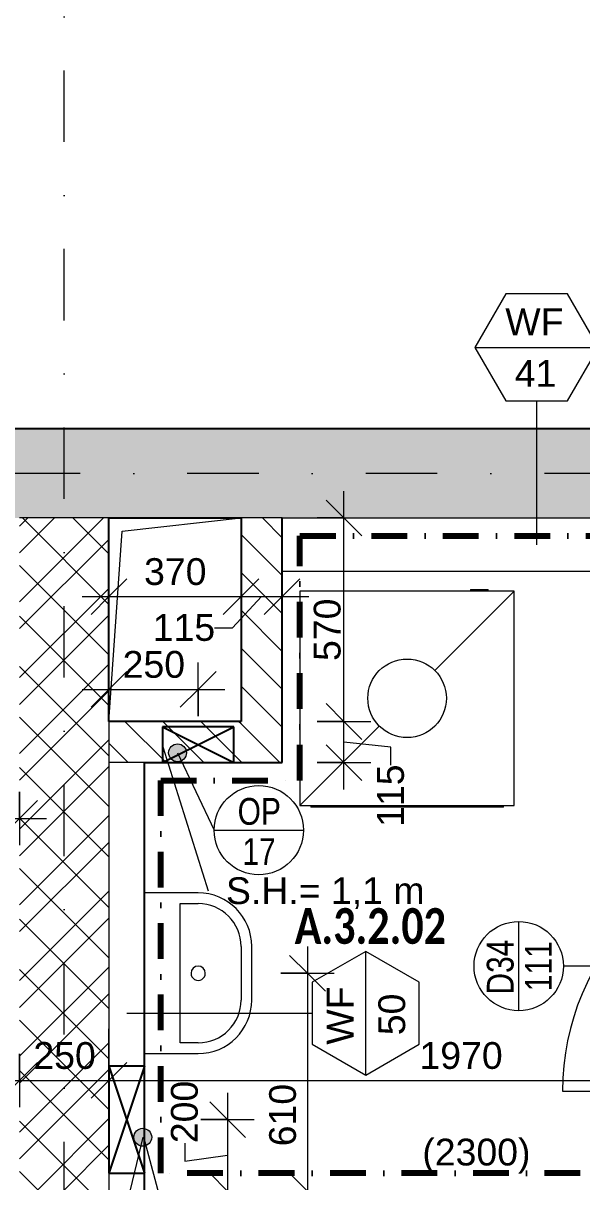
# Model space of a CAD drawing. Header units: millimetres. Extents: x -2204 to 40828, y -3577 to 13817.
# Drawn here: x 7985 to 9549, y 4866 to 8111 of the extents above; entities that cross this region are included whole.
import ezdxf

# ---------------------------------------------------------------- set-up
doc = ezdxf.new("R2010")
doc.units = ezdxf.units.MM
for name, pattern in [('HA_DashDot_10mm-S3mm', [500, 200, -150, 0, -150]), ('HA_DashDot_2_2mm-S0_6mm', [110, 50, -30, 0, -30]), ('HA_DashDot_4mm-S1mm', [200, 100, -50, 0, -50])]:
    doc.linetypes.add(name, pattern=pattern)
for name, color, linetype, lineweight in [('A-____-____-DIMS', 9, 'Continuous', 5), ('A-____-____-DIMS-50', 9, 'Continuous', 5), ('A-AREA-____-IDEN', 9, 'Continuous', 9), ('A-DETL-____-OTLN', 9, 'Continuous', 25), ('A-DETL-GENF-OTLN', 9, 'Continuous', 9), ('A-DOOR-____-IDEN', 9, 'Continuous', 9), ('A-DOOR-____-MCUT', 9, 'HA_DashDot_2_2mm-S0_6mm', 9), ('A-DOOR-____-OTLN', 9, 'Continuous', 9), ('A-DOOR-FRAM-MCUT', 9, 'Continuous', 9), ('A-GENM-____-IDEN', 9, 'Continuous', 9), ('A-GENM-____-OTLN', 9, 'Continuous', 9), ('A-WALL-____-IDEN', 9, 'Continuous', 9), ('A-WALL-____-MCUT', 9, 'Continuous', 9), ('A-WALL-____-PATT', 9, 'Continuous', 25), ('E-ELEC-FIXT-OTLN', 9, 'Continuous', 9), ('G-____-____-TEXT', 9, 'Continuous', 5), ('I-WALL-____-MCUT', 9, 'Continuous', 25), ('I-WALL-____-OTLN', 9, 'Continuous', 9), ('P-SANR-FIXT-OTLN', 9, 'Continuous', 9), ('S-GRID-____-OTLN', 9, 'Continuous', 5)]:
    doc.layers.add(name, color=color, linetype=linetype, lineweight=lineweight)
doc.styles.add('Arial_1', font='arial.ttf', dxfattribs={"height": 75})
doc.styles.add('Arial_2', font='arial.ttf', dxfattribs={"width": 0.8, "height": 75})
doc.styles.add('Calibri_B', font='calibrib.ttf', dxfattribs={"width": 0.8, "height": 100})
doc.dimstyles.new('Inner_Dimensions', dxfattribs={"dimscale": 304.8, "dimtxt": 76.519455, "dimasz": 0.328084, "dimexe": 0.246063, "dimexo": 0.0625, "dimgap": 0.032808, "dimtad": 1, "dimdec": 0, "dimzin": 0, "dimdsep": 46, "dimtxsty": 'Arial_1', "dimblk1": 'OBLIQUE', "dimblk2": 'OBLIQUE', "dimsah": 1, "dimcen": 0.09, "dimdle": 0.246063, "dimazin": 0, "dimtfac": 1, "dimtdec": 4, "dimtix": 1, "dimtmove": 2, "dimatfit": 3, "dimfxl": 0.246063, "dimfxlon": 1, "dimtvp": 1, "dimtolj": 1, "dimtzin": 0, "dimlwd": 9, "dimlwe": 9, "dimarcsym": 2})
doc.dimstyles.new('Inner_Dimensions_1', dxfattribs={"dimscale": 304.8, "dimtxt": 76.519455, "dimasz": 0.328084, "dimexe": 0.246063, "dimexo": 0.0625, "dimgap": 0.032808, "dimtad": 1, "dimdec": 0, "dimzin": 0, "dimdsep": 46, "dimtxsty": 'Arial_1', "dimblk1": 'OBLIQUE', "dimblk2": 'OBLIQUE', "dimsah": 1, "dimcen": 0.09, "dimdle": 0.246063, "dimazin": 0, "dimtfac": 1, "dimtdec": 4, "dimtix": 1, "dimtmove": 0, "dimatfit": 3, "dimfxl": 0.246063, "dimfxlon": 1, "dimtvp": 1, "dimtolj": 1, "dimtzin": 0, "dimlwd": 9, "dimlwe": 9, "dimarcsym": 2})
doc.dimstyles.new('Inner_Dimensions_2', dxfattribs={"dimscale": 304.8, "dimtxt": 76.519455, "dimasz": 0.328084, "dimexe": 0.246063, "dimexo": 0.0625, "dimgap": 0.032808, "dimtad": 1, "dimdec": 0, "dimzin": 0, "dimdsep": 46, "dimtxsty": 'Arial_1', "dimblk1": 'OBLIQUE', "dimblk2": 'OBLIQUE', "dimsah": 1, "dimcen": 0.09, "dimdle": 0.246063, "dimazin": 0, "dimtfac": 1, "dimtdec": 4, "dimtix": 1, "dimtmove": 1, "dimatfit": 3, "dimfxl": 0.246063, "dimfxlon": 1, "dimtvp": 1, "dimtolj": 1, "dimtzin": 0, "dimlwd": 9, "dimlwe": 9, "dimarcsym": 2})
pattern_1 = [(135, (0, 0), (-53.033, -53.033), [])]

# ---------------------------------------------------------------- blocks, each defined once
blk = doc.blocks.new('HA_DR_Single_Swing_Solid - In_BJ_700x2100-2215785-DSP_3NP-A')
at = {"layer": 'A-DOOR-____-MCUT'}
for p, q in [((-350, 57.5), (350, 57.5)), ((-350, -57.5), (350, -57.5))]:
    blk.add_line(p, q, dxfattribs=at)
at = {"layer": 'A-DOOR-____-OTLN', "lineweight": 5}
blk.add_line((350, -757.5), (350, -57.5), dxfattribs=at)
blk.add_arc((350, -57.5), 700, 180, 270, dxfattribs=at)
at = {"layer": 'A-DOOR-FRAM-MCUT'}
for p, q in [((-350, 57.5), (-400, 57.5)), ((-350, -57.5), (-350, 57.5)), ((400, 57.5), (350, 57.5)), ((350, 57.5), (350, -57.5)), ((-400, -57.5), (-350, -57.5)), ((350, -57.5), (400, -57.5))]:
    blk.add_line(p, q, dxfattribs=at)
blk = doc.blocks.new('HA_GM_Shaft_Rectangle - Default-2065165-DSP_3NP-A')
at = {"layer": 'A-DETL-GENF-OTLN'}
for p, q in [((37, -37), (370, 0)), ((0, -570), (37, -37))]:
    blk.add_line(p, q, dxfattribs=at)
blk = doc.blocks.new('HA_GM_Shaft_Rectangle - Default-2065184-DSP_3NP-A')
at = {"layer": 'A-DETL-GENF-OTLN'}
for p, q in [((37, -37), (370, 0)), ((0, -570), (37, -37))]:
    blk.add_line(p, q, dxfattribs=at)
at = {"layer": 'A-GENM-____-OTLN'}
for p, q in [((0, -570), (0, 0)), ((0, 0), (370, 0)), ((370, 0), (370, -570)), ((370, -570), (0, -570))]:
    blk.add_line(p, q, dxfattribs=at)
blk = doc.blocks.new('ABMV_WashBasin_Generic - 450x300-2226370-DSP_3NP-A')
at = {"layer": 'P-SANR-FIXT-OTLN'}
for p, q in [((200, 350), (50, 350)), ((50, 320), (200, 320)), ((-100, 200), (-100, 50)), ((-70, 150), (-70, 200)), ((320, 200), (320, 150)), ((350, 50), (350, 200)), ((320, 150), (-70, 150))]:
    blk.add_line(p, q, dxfattribs=at)
for centre, radius, start, end in [((50, 200), 150, 90, 180), ((200, 200), 150, 360, 90), ((50, 200), 120, 90, 180), ((200, 200), 120, 360, 90), ((125, 200), 20, 90, 270), ((125, 200), 20, 270, 90)]:
    blk.add_arc(centre, radius, start, end, dxfattribs=at)
blk = doc.blocks.new('HA_GM_Tiling_LineBased - Generic Tiles-2156535-DSP_3NP-A')
at = {"layer": 'A-GENM-____-OTLN', "linetype": 'HA_DashDot_4mm-S1mm', "lineweight": 80}
blk.add_line((50, -50), (1825, -50), dxfattribs=at)
blk = doc.blocks.new('HA_GM_Tiling_LineBased - Generic Tiles-2156536-DSP_3NP-A')
at = {"layer": 'A-GENM-____-OTLN', "linetype": 'HA_DashDot_4mm-S1mm', "lineweight": 80}
blk.add_line((50, -50), (1150, -50), dxfattribs=at)
blk = doc.blocks.new('HA_GM_Tiling_LineBased - Generic Tiles-2152988-DSP_3NP-A')
at = {"layer": 'A-GENM-____-OTLN', "linetype": 'HA_DashDot_4mm-S1mm', "lineweight": 80}
blk.add_line((50, -50), (440, -50), dxfattribs=at)
blk = doc.blocks.new('HA_GM_Tiling_LineBased - Generic Tiles-2152989-DSP_3NP-A')
at = {"layer": 'A-GENM-____-OTLN', "linetype": 'HA_DashDot_4mm-S1mm', "lineweight": 80}
blk.add_line((-50, -50), (635, -50), dxfattribs=at)
blk = doc.blocks.new('HA_GM_Tiling_LineBased - Generic Tiles-2156537-DSP_3NP-A')
at = {"layer": 'A-GENM-____-OTLN', "linetype": 'HA_DashDot_4mm-S1mm', "lineweight": 80}
blk.add_line((50, -50), (1435, -50), dxfattribs=at)
blk = doc.blocks.new('R_bathroom_washing_machine - 600x600x900-1435724-DSP_3NP-A')
at = {"layer": 'E-ELEC-FIXT-OTLN'}
for p, q in [((677.5, 596.6), (77.5, 596.6)), ((77.5, 596.6), (77.5, -3.4)), ((455.3, 374.4), (677.5, 596.6)), ((554.7, 601.6), (554.7, 596.6)), ((554.7, 601.6), (572.4, 601.6)), ((572.2, 601.6), (572.2, 596.6)), ((572.4, 601.6), (579.7, 601.6)), ((579.7, 601.6), (586.9, 601.6)), ((586.9, 601.6), (604.7, 601.6)), ((587.2, 596.6), (587.2, 601.6)), ((604.7, 596.6), (604.7, 601.6)), ((677.5, -3.4), (677.5, 596.6)), ((77.5, -3.4), (299.7, 218.9)), ((77.5, -3.4), (677.5, -3.4)), ((107.5, -3.4), (107.5, -8.4)), ((647.5, -8.4), (107.5, -8.4)), ((647.5, -8.4), (647.5, -3.4))]:
    blk.add_line(p, q, dxfattribs=at)
blk.add_circle((377.5, 296.6), 110, dxfattribs=at)
blk = doc.blocks.new('HA_TAG_Door_TypeMark_wDimensions - Scale50_Left with Bouble-921048-DSP_3NP-A')
at = {"layer": 'A-DOOR-____-IDEN'}
for p, q in [((-2.5, 22), (2.5, 22)), ((0, -5), (0, 19.5))]:
    blk.add_line(p, q, dxfattribs=at)
blk.add_circle((0, 22), 2.5, dxfattribs=at)
blk = doc.blocks.new('DIMBLOCK85-DSP_3NP-A')
at = {"layer": 'A-____-____-DIMS-50', "lineweight": 9}
for p, q in [((4930, 5224.7), (4930, 5074.7)), ((4930, 5149.7), (4930, 5224.7)), ((7975, 5224.7), (7975, 5074.7)), ((7975, 5149.7), (7975, 5224.7)), ((4930, 5149.7), (4980, 5199.7)), ((7975, 5149.7), (8025, 5199.7)), ((4855, 5149.7), (7975, 5149.7)), ((4930, 5149.7), (4880, 5099.7)), ((7975, 5149.7), (7925, 5099.7))]:
    blk.add_line(p, q, dxfattribs=at)
at = {"layer": 'A-____-____-DIMS-50', "color": 0, "lineweight": 9, "insert": (6817.7, 5257.1), "char_height": 75, "width": 276.883, "attachment_point": 1, "line_spacing_factor": 0.941778, "style": 'Arial_1'}
blk.add_mtext('3045', dxfattribs=at)
blk = doc.blocks.new('_Oblique')
at = {"color": 0, "linetype": 'ByBlock', "lineweight": -2}
blk.add_line((-0.5, -0.5), (0.5, 0.5), dxfattribs=at)
blk = doc.blocks.new('DIMBLOCK86-DSP_3NP-A')
at = {"layer": 'A-____-____-DIMS-50', "lineweight": 9}
for p, q in [((8225, 5294.7), (8225, 5074.7)), ((8225, 5149.7), (8225, 5294.7)), ((7975, 5224.7), (7975, 5074.7)), ((7975, 5149.7), (7975, 5224.7)), ((7975, 5149.7), (8025, 5199.7)), ((8225, 5149.7), (8275, 5199.7)), ((7975, 5149.7), (7925, 5099.7)), ((7975, 5149.7), (8225, 5149.7)), ((8225, 5149.7), (8175, 5099.7))]:
    blk.add_line(p, q, dxfattribs=at)
at = {"layer": 'A-____-____-DIMS-50', "color": 0, "lineweight": 9, "insert": (8013.5, 5257.1), "char_height": 75, "width": 207.662, "attachment_point": 1, "line_spacing_factor": 0.941778, "style": 'Arial_1'}
blk.add_mtext('250', dxfattribs=at)
blk = doc.blocks.new('DIMBLOCK87-DSP_3NP-A')
at = {"layer": 'A-____-____-DIMS-50', "lineweight": 9}
for p, q in [((8225, 5294.7), (8225, 5074.7)), ((8225, 5149.7), (8225, 5294.7)), ((10195, 5224.7), (10195, 5074.7)), ((10195, 5149.7), (10195, 5224.7)), ((8225, 5149.7), (8275, 5199.7)), ((10195, 5149.7), (10245, 5199.7)), ((8225, 5149.7), (8175, 5099.7)), ((8225, 5149.7), (10195, 5149.7)), ((10195, 5149.7), (10145, 5099.7))]:
    blk.add_line(p, q, dxfattribs=at)
at = {"layer": 'A-____-____-DIMS-50', "color": 0, "lineweight": 9, "insert": (9094.6, 5257.1), "char_height": 75, "width": 276.883, "attachment_point": 1, "line_spacing_factor": 0.941778, "style": 'Arial_1'}
blk.add_mtext('1970', dxfattribs=at)
blk = doc.blocks.new('HA_TAG_WA_Partitions - Group _ Type Mark-556634-DSP_3NP-A')
at = {"layer": 'A-WALL-____-IDEN'}
for p, q in [((-1.732, 3), (-3.464, 0)), ((1.732, 3), (-1.732, 3)), ((3.464, 0), (1.732, 3)), ((-3.464, 0), (3.464, 0)), ((-3.464, 0), (-1.732, -3)), ((1.732, -3), (3.464, 0)), ((-1.732, -3), (1.732, -3))]:
    blk.add_line(p, q, dxfattribs=at)
blk = doc.blocks.new('DIMBLOCK102-DSP_3NP-A')
at = {"layer": 'A-____-____-DIMS-50', "lineweight": 9}
for p, q in [((8225, 6580), (8225, 6430)), ((8225, 6505), (8225, 6580)), ((8225, 6505), (8275, 6555)), ((8595, 6580), (8595, 6430)), ((8595, 6505), (8595, 6580)), ((8595, 6505), (8645, 6555)), ((8150, 6505), (8595, 6505)), ((8225, 6505), (8175, 6455)), ((8595, 6505), (8545, 6455))]:
    blk.add_line(p, q, dxfattribs=at)
at = {"layer": 'A-____-____-DIMS-50', "color": 0, "lineweight": 9, "insert": (8323.5, 6612.4), "char_height": 75, "width": 207.662, "attachment_point": 1, "line_spacing_factor": 0.941778, "style": 'Arial_1'}
blk.add_mtext('370', dxfattribs=at)
blk = doc.blocks.new('DIMBLOCK103-DSP_3NP-A')
at = {"layer": 'A-____-____-DIMS-50', "lineweight": 9}
for p, q in [((8595, 6580), (8595, 6430)), ((8595, 6505), (8595, 6580)), ((8595, 6505), (8645, 6555)), ((8710, 6580), (8710, 6430)), ((8710, 6505), (8710, 6580)), ((8710, 6505), (8760, 6555)), ((8595, 6505), (8545, 6455)), ((8570.8, 6417.4), (8652.5, 6505)), ((8595, 6505), (8785, 6505)), ((8710, 6505), (8660, 6455)), ((8520.8, 6417.4), (8570.8, 6417.4))]:
    blk.add_line(p, q, dxfattribs=at)
at = {"layer": 'A-____-____-DIMS-50', "color": 0, "lineweight": 9, "insert": (8347.7, 6455.9), "char_height": 75, "width": 207.662, "attachment_point": 1, "line_spacing_factor": 0.941778, "style": 'Arial_1'}
blk.add_mtext('115', dxfattribs=at)
blk = doc.blocks.new('DIMBLOCK104-DSP_3NP-A')
at = {"layer": 'A-____-____-DIMS-50', "lineweight": 9}
for p, q in [((8883.2, 6155), (8833.2, 6205)), ((8808.2, 6155), (8958.2, 6155)), ((8883.2, 6155), (8808.2, 6155)), ((8883.2, 5965), (8883.2, 6155)), ((8883.2, 6155), (8933.2, 6105)), ((8883.2, 6040), (8833.2, 6090)), ((9014.5, 6083), (8883.2, 6097.5)), ((9014.5, 6033), (9014.5, 6083)), ((8808.2, 6040), (8958.2, 6040)), ((8883.2, 6040), (8808.2, 6040)), ((8883.2, 6040), (8933.2, 5990))]:
    blk.add_line(p, q, dxfattribs=at)
at = {"layer": 'A-____-____-DIMS-50', "color": 0, "lineweight": 9, "insert": (8976, 5859.9), "char_height": 75, "width": 207.662, "attachment_point": 1, "rotation": 90, "line_spacing_factor": 0.941778, "style": 'Arial_1'}
blk.add_mtext('115', dxfattribs=at)
blk = doc.blocks.new('DIMBLOCK105-DSP_3NP-A')
at = {"layer": 'A-____-____-DIMS-50', "lineweight": 9}
for p, q in [((8883.2, 6155), (8883.2, 6800)), ((8883.2, 6725), (8833.2, 6775)), ((8808.2, 6725), (8958.2, 6725)), ((8883.2, 6725), (8808.2, 6725)), ((8883.2, 6725), (8933.2, 6675)), ((8883.2, 6155), (8833.2, 6205)), ((8808.2, 6155), (8958.2, 6155)), ((8883.2, 6155), (8808.2, 6155)), ((8883.2, 6155), (8933.2, 6105))]:
    blk.add_line(p, q, dxfattribs=at)
at = {"layer": 'A-____-____-DIMS-50', "color": 0, "lineweight": 9, "insert": (8798.6, 6324.5), "char_height": 75, "width": 207.662, "attachment_point": 1, "rotation": 90, "line_spacing_factor": 0.941778, "style": 'Arial_1'}
blk.add_mtext('570', dxfattribs=at)
blk = doc.blocks.new('HA_TAG_GM_Products - Generic-588599-DSP_3NP-A')
at = {"layer": 'A-GENM-____-IDEN'}
blk.add_line((-2.5, 0), (2.5, 0), dxfattribs=at)
blk.add_circle((0, 0), 2.5, dxfattribs=at)
blk = doc.blocks.new('DIMBLOCK188-DSP_3NP-A')
at = {"layer": 'A-____-____-DIMS-50', "lineweight": 9}
for p, q in [((8557.2, 5115), (8557.2, 4765)), ((8557.2, 5040), (8507.2, 5090)), ((8482.2, 5040), (8632.2, 5040)), ((8557.2, 5040), (8482.2, 5040)), ((8557.2, 5040), (8607.2, 4990)), ((8437.2, 4974), (8437.2, 4924)), ((8437.2, 4924), (8557.2, 4940)), ((8557.2, 4840), (8507.2, 4890)), ((8632.2, 4840), (8482.2, 4840)), ((8557.2, 4840), (8607.2, 4790)), ((8557.2, 4840), (8632.2, 4840))]:
    blk.add_line(p, q, dxfattribs=at)
at = {"layer": 'A-____-____-DIMS-50', "color": 0, "lineweight": 9, "insert": (8398.7, 4974), "char_height": 75, "width": 207.662, "attachment_point": 1, "rotation": 90, "line_spacing_factor": 0.941778, "style": 'Arial_1'}
blk.add_mtext('200', dxfattribs=at)
blk = doc.blocks.new('DIMBLOCK201-DSP_3NP-A')
at = {"layer": 'A-____-____-DIMS-50', "lineweight": 9}
for p, q in [((8781.1, 5525), (8781.1, 4765)), ((8781.1, 5450), (8731.1, 5500)), ((8706.1, 5450), (8856.1, 5450)), ((8781.1, 5450), (8706.1, 5450)), ((8781.1, 5450), (8831.1, 5400)), ((8781.1, 4840), (8731.1, 4890)), ((8856.1, 4840), (8706.1, 4840)), ((8781.1, 4840), (8831.1, 4790)), ((8781.1, 4840), (8856.1, 4840))]:
    blk.add_line(p, q, dxfattribs=at)
at = {"layer": 'A-____-____-DIMS-50', "color": 0, "lineweight": 9, "insert": (8673.7, 4965.3), "char_height": 75, "width": 207.662, "attachment_point": 1, "rotation": 90, "line_spacing_factor": 0.941778, "style": 'Arial_1'}
blk.add_mtext('610', dxfattribs=at)
blk = doc.blocks.new('DIMBLOCK203-DSP_3NP-A')
at = {"layer": 'A-____-____-DIMS-50', "lineweight": 9}
for p, q in [((7455, 5958.3), (7455, 5808.3)), ((7455, 5883.3), (7455, 5958.3)), ((7975, 5958.3), (7975, 5808.3)), ((7975, 5883.3), (7975, 5958.3)), ((7455, 5883.3), (7505, 5933.3)), ((7975, 5883.3), (8025, 5933.3)), ((7455, 5883.3), (7405, 5833.3)), ((7455, 5883.3), (8050, 5883.3)), ((7975, 5883.3), (7925, 5833.3))]:
    blk.add_line(p, q, dxfattribs=at)
at = {"layer": 'A-____-____-DIMS-50', "color": 0, "lineweight": 9, "insert": (7628.5, 5990.7), "char_height": 75, "width": 207.662, "attachment_point": 1, "line_spacing_factor": 0.941778, "style": 'Arial_1'}
blk.add_mtext('520', dxfattribs=at)
blk = doc.blocks.new('DIMBLOCK208-DSP_3NP-A')
at = {"layer": 'A-____-____-DIMS-50', "lineweight": 9}
for p, q in [((8225, 6320.1), (8225, 6170.1)), ((8225, 6245.1), (8225, 6320.1)), ((8475, 6170.1), (8475, 6320.1)), ((8225, 6245.1), (8275, 6295.1)), ((8475, 6245.1), (8525, 6295.1)), ((8150, 6245.1), (8550, 6245.1)), ((8225, 6245.1), (8175, 6195.1)), ((8475, 6245.1), (8425, 6195.1)), ((8475, 6245.1), (8475, 6170.1))]:
    blk.add_line(p, q, dxfattribs=at)
at = {"layer": 'A-____-____-DIMS-50', "color": 0, "lineweight": 9, "insert": (8263.5, 6352.5), "char_height": 75, "width": 207.662, "attachment_point": 1, "line_spacing_factor": 0.941778, "style": 'Arial_1'}
blk.add_mtext('250', dxfattribs=at)

msp = doc.modelspace()

# ---------------------------------------------------------------- hatches: boundary and pattern name
at = {"layer": 'A-GENM-____-IDEN'}
h = msp.add_hatch(color=256, dxfattribs=at)
edge = h.paths.add_edge_path()
edge.add_arc((8417.3, 6067.4), 25, 0, 360)
h = msp.add_hatch(color=256, dxfattribs=at)
edge = h.paths.add_edge_path()
edge.add_arc((8319.8, 4990.6), 25, 0, 360)
at = {"layer": 'A-WALL-____-PATT', "lineweight": 9}
msp.add_hatch(color=256, dxfattribs=at).paths.add_polyline_path([(8595, 6725), (10690.5, 6725), (10690.5, 6975), (4680, 6975), (4680, 6725), (8406.7, 6725)])
at = {"layer": 'A-WALL-____-PATT', "lineweight": 5}
h = msp.add_hatch(dxfattribs=at)
h.set_pattern_fill('FP_6', color=256, style=0, pattern_type=2)
h.set_pattern_definition([(45, (0, 0), (-106.066, 106.066), []), (45, (75, 0), (-106.066, 106.066), []), (315, (0, 0), (70.7107, 70.7107), [])])
h.paths.add_polyline_path([(8225, 4840), (8225, 6725), (7975, 6725), (7975, 4840)])
h = msp.add_hatch(dxfattribs=at)
h.set_pattern_fill('FP_1', color=256, style=0, pattern_type=2)
h.set_pattern_definition(pattern_1)
h.paths.add_polyline_path([(8710, 6040), (8710, 6725), (8595, 6725), (8595, 6040)])
h = msp.add_hatch(dxfattribs=at)
h.set_pattern_fill('FP_1', color=256, style=0, pattern_type=2)
h.set_pattern_definition(pattern_1)
h.paths.add_polyline_path([(8595, 6040), (8595, 6155), (8225, 6155), (8225, 6040), (8406.7, 6040)])

# ---------------------------------------------------------------- linework, layer by layer
at = {"layer": 'A-DETL-____-OTLN'}
for p, q in [((8575, 6140), (8375, 6140)), ((8375, 6140), (8375, 6040)), ((8375, 6040), (8575, 6140)), ((8375, 6140), (8575, 6040)), ((8575, 6040), (8575, 6140)), ((8375, 6040), (8575, 6040)), ((8225, 5190), (8225, 4890)), ((8325, 5190), (8225, 5190)), ((8225, 5190), (8325, 4890)), ((8325, 5190), (8225, 4890)), ((8325, 4890), (8325, 5190)), ((8225, 4890), (8325, 4890))]:
    msp.add_line(p, q, dxfattribs=at)
at = {"layer": 'A-GENM-____-IDEN'}
for p, q in [((8417.3, 6067.4), (8519.6, 5850.7)), ((8319.8, 4990.6), (8256.5, 4727))]:
    msp.add_line(p, q, dxfattribs=at)
for centre in [(8417.3, 6067.4), (8319.8, 4990.6)]:
    msp.add_circle(centre, 25, dxfattribs=at)
at = {"layer": 'A-WALL-____-IDEN'}
for p, q in [((9422.8, 6650), (9422.8, 7052.9)), ((8275, 5337.9), (8794, 5337.9))]:
    msp.add_line(p, q, dxfattribs=at)
at = {"layer": 'A-WALL-____-MCUT'}
for p, q in [((8225, 6725), (7975, 6725)), ((8710, 6725), (8595, 6725)), ((8225, 6155), (8225, 4840)), ((8325, 6040), (8225, 6040))]:
    msp.add_line(p, q, dxfattribs=at)
at = {"layer": 'G-____-____-TEXT', "color": 50, "lineweight": 9}
for p, q in [((8376.2, 6084), (8502.8, 5681.2)), ((8322.3, 4991.5), (8417.2, 4635.7))]:
    msp.add_line(p, q, dxfattribs=at)
at = {"layer": 'I-WALL-____-MCUT'}
for p, q in [((10690.5, 6975), (4680, 6975)), ((8225, 6725), (8595, 6725)), ((8225, 6155), (8225, 6725)), ((8595, 6725), (8595, 6155)), ((8710, 6040), (8710, 6725)), ((8595, 6155), (8225, 6155)), ((8325, 6040), (8710, 6040)), ((8325, 4840), (8325, 6040))]:
    msp.add_line(p, q, dxfattribs=at)
at = {"layer": 'I-WALL-____-OTLN'}
for p, q in [((8710, 6725), (10195, 6725)), ((10195, 6575), (8710, 6575))]:
    msp.add_line(p, q, dxfattribs=at)
at = {"layer": 'S-GRID-____-OTLN', "linetype": 'HA_DashDot_10mm-S3mm', "lineweight": 9}
for p, q in [((8100, -723.1), (8100, 12162.7)), ((24647.7, 6850), (-416.4, 6850))]:
    msp.add_line(p, q, dxfattribs=at)

# ---------------------------------------------------------------- block references
at = {"layer": 'A-DOOR-____-IDEN', "xscale": 49.99999999999998, "yscale": 49.99999999999998, "zscale": 49.99999999999998, "rotation": 89.99999999999972}
msp.add_blockref('HA_TAG_Door_TypeMark_wDimensions - Scale50_Left with Bouble-921048-DSP_3NP-A', (10472.5, 5470), dxfattribs=at)
at = {"layer": 'A-DOOR-____-OTLN', "rotation": 269.9999999999998}
msp.add_blockref('HA_DR_Single_Swing_Solid - In_BJ_700x2100-2215785-DSP_3NP-A', (10252.5, 5470), dxfattribs=at)
at = {"layer": 'A-GENM-____-IDEN', "xscale": 49.99999999999998, "yscale": 49.99999999999998, "zscale": 49.99999999999998}
msp.add_blockref('HA_TAG_GM_Products - Generic-588599-DSP_3NP-A', (8644.6, 5850.7), dxfattribs=at)
at = {"layer": 'A-GENM-____-OTLN', "lineweight": 5}
for name in ['HA_GM_Shaft_Rectangle - Default-2065165-DSP_3NP-A', 'HA_GM_Shaft_Rectangle - Default-2065184-DSP_3NP-A']:
    msp.add_blockref(name, (8225, 6725), dxfattribs=at)
at = {"layer": 'A-GENM-____-OTLN', "linetype": 'HA_DashDot_4mm-S1mm', "lineweight": 80}
for name, p, rotation in [('HA_GM_Tiling_LineBased - Generic Tiles-2152989-DSP_3NP-A', (8710, 6040), 89.99999999999991), ('HA_GM_Tiling_LineBased - Generic Tiles-2156536-DSP_3NP-A', (8320, 4840), 89.9999999999999), ('HA_GM_Tiling_LineBased - Generic Tiles-2156535-DSP_3NP-A', (10195, 4840), 180)]:
    msp.add_blockref(name, p, dxfattribs=dict(at, rotation=rotation))
for name, p in [('HA_GM_Tiling_LineBased - Generic Tiles-2156537-DSP_3NP-A', (8710, 6725)), ('HA_GM_Tiling_LineBased - Generic Tiles-2152988-DSP_3NP-A', (8320, 6040))]:
    msp.add_blockref(name, p, dxfattribs=at)
at = {"layer": 'A-WALL-____-IDEN', "xscale": 49.99999999999998, "yscale": 49.99999999999998, "zscale": 49.99999999999998}
msp.add_blockref('HA_TAG_WA_Partitions - Group _ Type Mark-556634-DSP_3NP-A', (9422.8, 7202.9), dxfattribs=at)
at = {"layer": 'A-WALL-____-IDEN', "xscale": 49.99999999999998, "yscale": 49.99999999999998, "zscale": 49.99999999999998, "rotation": 89.99999999999999}
msp.add_blockref('HA_TAG_WA_Partitions - Group _ Type Mark-556634-DSP_3NP-A', (8944, 5337.9), dxfattribs=at)
at = {"layer": 'E-ELEC-FIXT-OTLN'}
msp.add_blockref('R_bathroom_washing_machine - 600x600x900-1435724-DSP_3NP-A', (8682.5, 5923.4), dxfattribs=at)
at = {"layer": 'P-SANR-FIXT-OTLN', "rotation": 269.9999999999999}
msp.add_blockref('ABMV_WashBasin_Generic - 450x300-2226370-DSP_3NP-A', (8275, 5575), dxfattribs=at)

# ---------------------------------------------------------------- texts
at = {"layer": 'A-AREA-____-IDEN', "lineweight": 5, "insert": (8745.2, 5632.3), "char_height": 100, "width": 525.907, "attachment_point": 1, "style": 'Calibri_B'}
msp.add_mtext('A.3.2.02', dxfattribs=at)
at = {"layer": 'A-DOOR-____-IDEN', "lineweight": 5, "char_height": 75, "attachment_point": 1, "rotation": 90, "style": 'Arial_2'}
for s, insert, width in [('D34', (9283.1, 5390.2), 189.198), ('111', (9390.2, 5399.8), 173.164)]:
    msp.add_mtext(s, dxfattribs=dict(at, insert=insert, width=width))
at = {"layer": 'A-GENM-____-IDEN', "lineweight": 5, "char_height": 75, "attachment_point": 1}
for s, insert, width, style in [('OP', (8585.5, 5940.8), 147.51, 'Arial_2'), ('17', (8598.7, 5828.1), 115.443, 'Arial_2'), ('(2300)', (9102.6, 4986.6), 376.793, 'Arial_1')]:
    msp.add_mtext(s, dxfattribs=dict(at, insert=insert, width=width, style=style))
at = {"layer": 'A-WALL-____-IDEN', "lineweight": 5, "char_height": 75, "attachment_point": 1, "style": 'Arial_1'}
for s, insert, width in [('WF', (9334.9, 7311.9), 208.439), ('41', (9361.4, 7167.4), 144.304)]:
    msp.add_mtext(s, dxfattribs=dict(at, insert=insert, width=width))
at = {"layer": 'A-WALL-____-IDEN', "lineweight": 5, "char_height": 75, "attachment_point": 1, "rotation": 90, "style": 'Arial_1'}
for s, insert, width in [('WF', (8835, 5249.9), 208.439), ('50', (8979.5, 5276.4), 144.304)]:
    msp.add_mtext(s, dxfattribs=dict(at, insert=insert, width=width))
at = {"layer": 'G-____-____-TEXT', "color": 7, "lineweight": 9, "insert": (8552.8, 5718.7), "char_height": 75, "width": 685.443, "attachment_point": 1, "style": 'Arial_1'}
msp.add_mtext('S.H.= 1,1 m', dxfattribs=at)

# ---------------------------------------------------------------- dimensions: what is measured, and where the dimension line sits
at = {"layer": 'A-____-____-DIMS', "lineweight": 9}
for base, p1, p2, dimstyle, override, picture, middle in [((8883.2, 6725), (8808.2, 6155), (8808.2, 6725), 'Inner_Dimensions', {"dimpost": '<>', "dimfxl": 570}, 'DIMBLOCK105-DSP_3NP-A', (8848.6, 6428.3)), ((8883.2, 6155), (8808.2, 6040), (8808.2, 6155), 'Inner_Dimensions_2', {"dimpost": '<>', "dimfxl": 115}, 'DIMBLOCK104-DSP_3NP-A', (9026, 5963.8)), ((8781.1, 4840), (8706.1, 5450), (8856.1, 4840), 'Inner_Dimensions', {"dimpost": '<>', "dimfxl": 628.171951}, 'DIMBLOCK201-DSP_3NP-A', (8723.7, 5069.1)), ((8557.2, 4840), (8482.2, 5040), (8632.2, 4840), 'Inner_Dimensions_2', {"dimpost": '<>', "dimfxl": 250}, 'DIMBLOCK188-DSP_3NP-A', (8448.7, 5077.8))]:
    dim = msp.add_linear_dim(base=base, p1=p1, p2=p2, angle=90, dimstyle=dimstyle, override=override, dxfattribs=at)
    dim.commit()
    dim.dimension.update_dxf_attribs({"geometry": picture, "text_midpoint": middle, "dimtype": 160, "text_rotation": 90})
for base, p1, p2, override, picture, middle in [((8595, 6505), (8225, 6580), (8595, 6580), {"dimpost": '<>', "dimfxl": 370}, 'DIMBLOCK102-DSP_3NP-A', (8410, 6553.4)), ((8475, 6245.1), (8225, 6320.1), (8475, 6170.1), {"dimpost": '<>', "dimfxl": 291.547595}, 'DIMBLOCK208-DSP_3NP-A', (8350, 6293.4)), ((7975, 5883.3), (7455, 5958.3), (7975, 5958.3), {"dimpost": '<>', "dimfxl": 520}, 'DIMBLOCK203-DSP_3NP-A', (7715, 5931.6)), ((8225, 5149.7), (7975, 5224.7), (8225, 5294.7), {"dimpost": '<>', "dimfxl": 259.601263}, 'DIMBLOCK86-DSP_3NP-A', (8100, 5198)), ((10195, 5149.7), (8225, 5294.7), (10195, 5224.7), {"dimpost": '<>', "dimfxl": 1971.24144}, 'DIMBLOCK87-DSP_3NP-A', (9210, 5198))]:
    dim = msp.add_linear_dim(base=base, p1=p1, p2=p2, dimstyle='Inner_Dimensions_1', override=override, dxfattribs=at)
    dim.commit()
    dim.dimension.update_dxf_attribs({"geometry": picture, "text_midpoint": middle})
for base, p1, p2, dimstyle, override, picture, middle in [((8710, 6505), (8595, 6580), (8710, 6580), 'Inner_Dimensions_2', {"dimpost": '<>', "dimfxl": 115}, 'DIMBLOCK103-DSP_3NP-A', (8451.6, 6405.9)), ((7975, 5149.7), (4930, 5224.7), (7975, 5224.7), 'Inner_Dimensions', {"dimpost": '<>', "dimfxl": 3045}, 'DIMBLOCK85-DSP_3NP-A', (6956.1, 5207.1))]:
    dim = msp.add_linear_dim(base=base, p1=p1, p2=p2, dimstyle=dimstyle, override=override, dxfattribs=at)
    dim.commit()
    dim.dimension.update_dxf_attribs({"geometry": picture, "text_midpoint": middle, "dimtype": 160})

doc.saveas('drawing.dxf')
